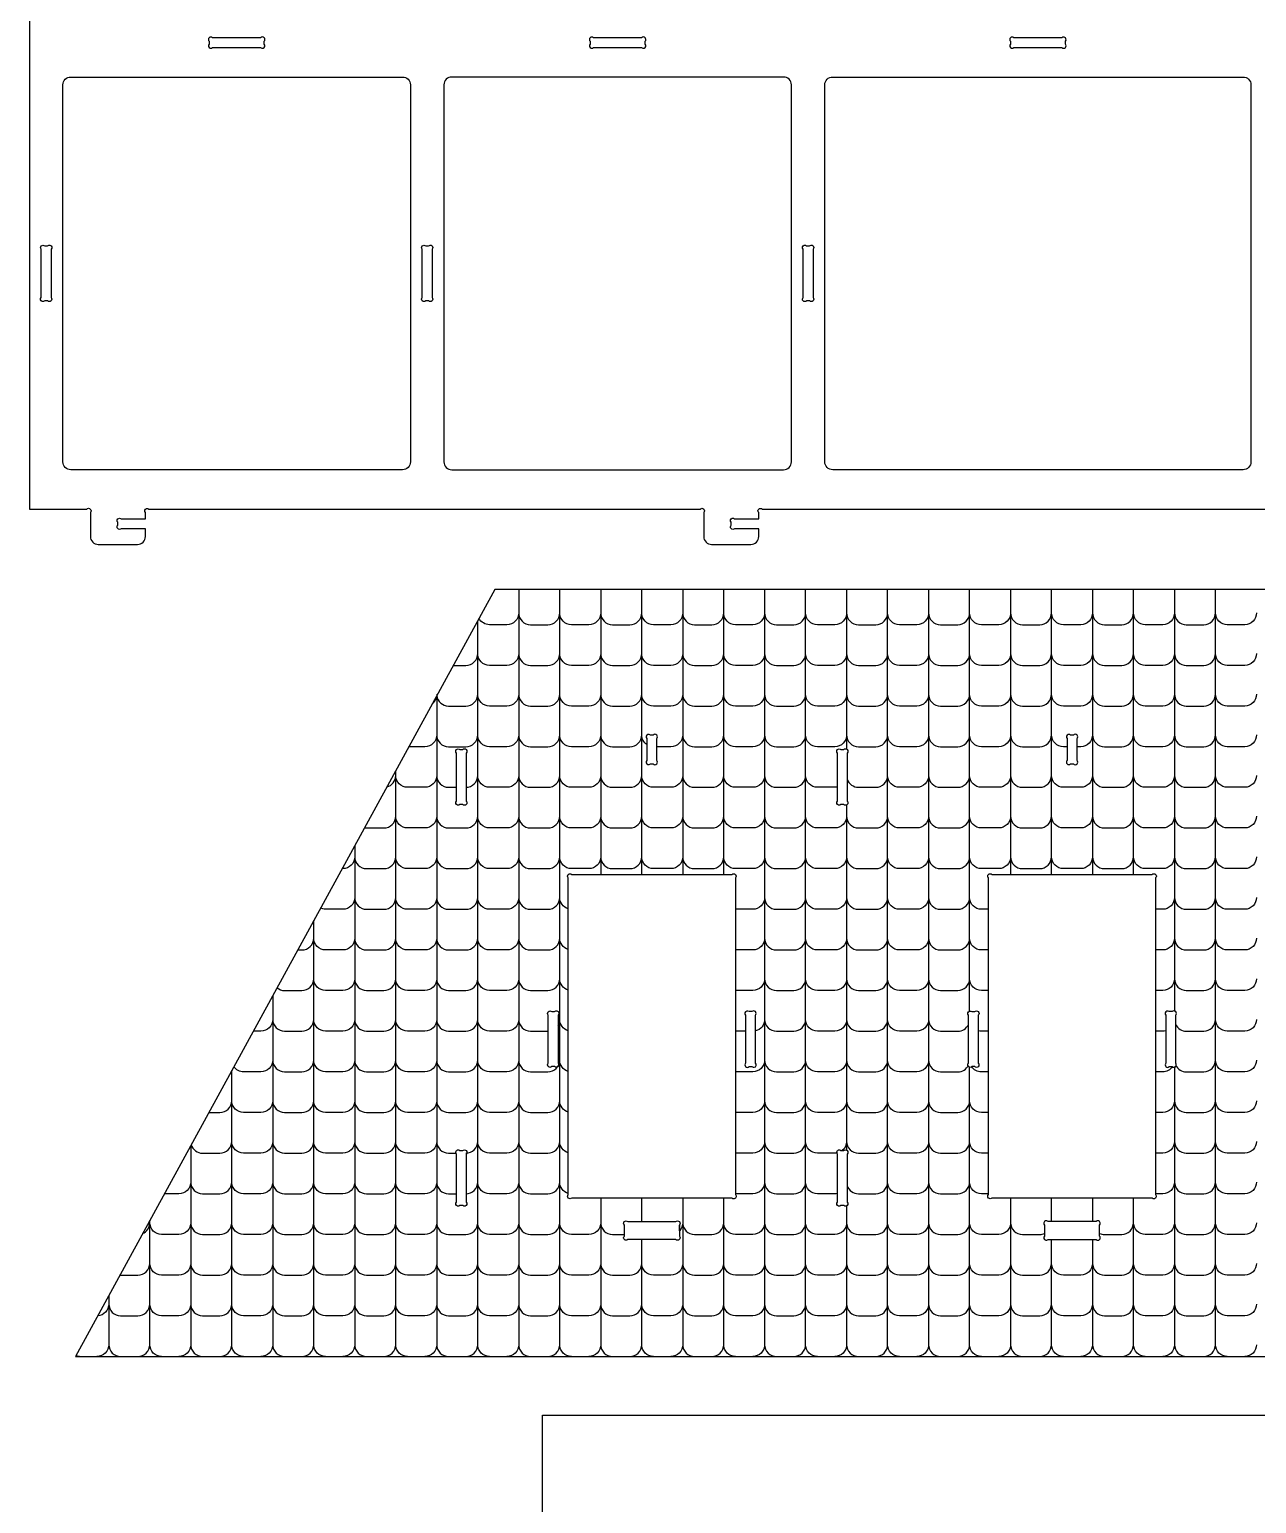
# Model space of a CAD drawing. Extents: x 4982 to 16003, y -2148 to 3908.
# Drawn here: x 10521 to 12020, y -21 to 1780 of the extents above; entities that cross this region are included whole.
import ezdxf

# ---------------------------------------------------------------- set-up
doc = ezdxf.new("R2010")
doc.units = 0
doc.header["$MEASUREMENT"] = 0
doc.layers.add('LAYER_1', color=18, linetype='CONTINUOUS')

msp = doc.modelspace()

# ---------------------------------------------------------------- linework, layer by layer
at = {"layer": 'LAYER_1'}
for points in [[(10520.6, 2330.1), (10520.6, 1194.3), (10590.7, 1194.3, -1), (10595, 1190.1), (10595, 1160.7, 0.414214), (10604.6, 1151.1), (10652.6, 1151.1, 0.414214), (10662.2, 1160.7), (10662.2, 1170.3), (10632.8, 1170.3, -1), (10628.6, 1174.6), (10628.6, 1178.1, -1), (10632.8, 1182.3), (10662.2, 1182.3), (10662.2, 1190.1, -1), (10666.4, 1194.3), (11340.3, 1194.3, -1), (11344.6, 1190.1), (11344.6, 1160.7, 0.414214), (11354.2, 1151.1), (11402.2, 1151.1, 0.414214), (11411.8, 1160.7), (11411.8, 1170.3), (11382.4, 1170.3, -1), (11378.2, 1174.6), (11378.2, 1178.1, -1), (11382.4, 1182.3), (11411.8, 1182.3), (11411.8, 1190.1, -1), (11416, 1194.3), (12089.9, 1194.3, -1)], [(11118.5, 1095.9), (11118.5, 173.1, 0.414214), (11132.9, 158.7)], [(11154.2, 158.7, 0.414214), (11168.6, 173.1), (11168.6, 1095.9)], [(11419, 1095.9), (11419, 173.1, 0.414214), (11433.4, 158.7)], [(11454.7, 158.7, 0.414214), (11469.1, 173.1), (11469.1, 1095.9)], [(11583.7, 158.7, -0.414214), (11569.3, 173.1), (11569.3, 1095.9)], [(11619.4, 1095.9), (11619.4, 173.1, -0.414214), (11605, 158.7)], [(11955.7, 158.7, 0.414214), (11970.1, 173.1), (11970.1, 1095.9)], [(11118.5, 1067.4, -0.414214), (11104.1, 1053), (11082.8, 1053, -0.279406), (11070, 1060.7)], [(11118.5, 1067.4, 0.414214), (11132.9, 1053), (11154.2, 1053, 0.414214), (11168.6, 1067.4)], [(11218.7, 1067.4, -0.414214), (11204.3, 1053), (11183, 1053, -0.414214), (11168.6, 1067.4)], [(11218.7, 1067.4, 0.414214), (11233.1, 1053), (11254.4, 1053, 0.414214), (11268.8, 1067.4)], [(11318.9, 1067.4, -0.414214), (11304.5, 1053), (11283.2, 1053, -0.414214), (11268.8, 1067.4)], [(11318.9, 1067.4, 0.414214), (11333.3, 1053), (11354.6, 1053, 0.414214), (11369, 1067.4)], [(11419, 1067.4, -0.414214), (11404.6, 1053), (11383.4, 1053, -0.414214), (11369, 1067.4)], [(11419, 1067.4, 0.414214), (11433.4, 1053), (11454.7, 1053, 0.414214), (11469.1, 1067.4)], [(11519.2, 1067.4, -0.414214), (11504.8, 1053), (11483.5, 1053, -0.414214), (11469.1, 1067.4)], [(11519.2, 1067.4, 0.414214), (11533.6, 1053), (11554.9, 1053, 0.414214), (11569.3, 1067.4)], [(11619.4, 1067.4, -0.414214), (11605, 1053), (11583.7, 1053, -0.414214), (11569.3, 1067.4)], [(11619.4, 1067.4, 0.414214), (11633.8, 1053), (11655.1, 1053, 0.414214), (11669.5, 1067.4)], [(11719.6, 1067.4, -0.414214), (11705.2, 1053), (11683.9, 1053, -0.414214), (11669.5, 1067.4)], [(11719.6, 1067.4, 0.414214), (11734, 1053), (11755.3, 1053, 0.414214), (11769.7, 1067.4)], [(11819.8, 1067.4, -0.414214), (11805.4, 1053), (11784.1, 1053, -0.414214), (11769.7, 1067.4)], [(11819.8, 1067.4, 0.414214), (11834.2, 1053), (11855.5, 1053, 0.414214), (11869.9, 1067.4)], [(11920, 1067.4, -0.414214), (11905.6, 1053), (11884.3, 1053, -0.414214), (11869.9, 1067.4)], [(11920, 1067.4, 0.414214), (11934.4, 1053), (11955.7, 1053, 0.414214), (11970.1, 1067.4)], [(12020.2, 1067.4, -0.414214), (12005.8, 1053), (11984.5, 1053, -0.414214), (11970.1, 1067.4)], [(11054, 158.7, 0.414214), (11068.4, 173.1), (11068.4, 1057.7)], [(11038.6, 1003.3), (11054, 1003.3, 0.414214), (11068.4, 1017.7)], [(11118.5, 1017.7, -0.414214), (11104.1, 1003.3), (11082.8, 1003.3, -0.414214), (11068.4, 1017.7)], [(11118.5, 1017.7, 0.414214), (11132.9, 1003.3), (11154.2, 1003.3, 0.414214), (11168.6, 1017.7)], [(11218.7, 1017.7, -0.414214), (11204.3, 1003.3), (11183, 1003.3, -0.414214), (11168.6, 1017.7)], [(11218.7, 1017.7, 0.414214), (11233.1, 1003.3), (11254.4, 1003.3, 0.414214), (11268.8, 1017.7)], [(11318.9, 1017.7, -0.414214), (11304.5, 1003.3), (11283.2, 1003.3, -0.414214), (11268.8, 1017.7)], [(11318.9, 1017.7, 0.414214), (11333.3, 1003.3), (11354.6, 1003.3, 0.414214), (11369, 1017.7)], [(11419, 1017.7, -0.414214), (11404.6, 1003.3), (11383.4, 1003.3, -0.414214), (11369, 1017.7)], [(11419, 1017.7, 0.414214), (11433.4, 1003.3), (11454.7, 1003.3, 0.414214), (11469.1, 1017.7)], [(11519.2, 1017.7, -0.414214), (11504.8, 1003.3), (11483.5, 1003.3, -0.414214), (11469.1, 1017.7)], [(11519.2, 1017.7, 0.414214), (11533.6, 1003.3), (11554.9, 1003.3, 0.414214), (11569.3, 1017.7)], [(11619.4, 1017.7, -0.414214), (11605, 1003.3), (11583.7, 1003.3, -0.414214), (11569.3, 1017.7)], [(11619.4, 1017.7, 0.414214), (11633.8, 1003.3), (11655.1, 1003.3, 0.414214), (11669.5, 1017.7)], [(11719.6, 1017.7, -0.414214), (11705.2, 1003.3), (11683.9, 1003.3, -0.414214), (11669.5, 1017.7)], [(11719.6, 1017.7, 0.414214), (11734, 1003.3), (11755.3, 1003.3, 0.414214), (11769.7, 1017.7)], [(11819.8, 1017.7, -0.414214), (11805.4, 1003.3), (11784.1, 1003.3, -0.414214), (11769.7, 1017.7)], [(11819.8, 1017.7, 0.414214), (11834.2, 1003.3), (11855.5, 1003.3, 0.414214), (11869.9, 1017.7)], [(11920, 1017.7, -0.414214), (11905.6, 1003.3), (11884.3, 1003.3, -0.414214), (11869.9, 1017.7)], [(11920, 1017.7, 0.414214), (11934.4, 1003.3), (11955.7, 1003.3, 0.414214), (11970.1, 1017.7)], [(12020.2, 1017.7, -0.414214), (12005.8, 1003.3), (11984.5, 1003.3, -0.414214), (11970.1, 1017.7)], [(11018.1, 965.8, -0.175116), (11013.4, 957.2)], [(11018.3, 968), (11018.3, 173.1, 0.414214), (11032.7, 158.7)], [(11018.4, 966.3, 0.379798), (11032.7, 953.6), (11054, 953.6, 0.414214), (11068.4, 968)], [(11118.5, 968, -0.414214), (11104.1, 953.6), (11082.8, 953.6, -0.414214), (11068.4, 968)], [(11118.5, 968, 0.414214), (11132.9, 953.6), (11154.2, 953.6, 0.414214), (11168.6, 968)], [(11218.7, 968, -0.414214), (11204.3, 953.6), (11183, 953.6, -0.414214), (11168.6, 968)], [(11218.7, 968, 0.414214), (11233.1, 953.6), (11254.4, 953.6, 0.414214), (11268.8, 968)], [(11318.9, 968, -0.414214), (11304.5, 953.6), (11283.2, 953.6, -0.414214), (11268.8, 968)], [(11318.9, 968, 0.414214), (11333.3, 953.6), (11354.6, 953.6, 0.414214), (11369, 968)], [(11419, 968, -0.414214), (11404.6, 953.6), (11383.4, 953.6, -0.414214), (11369, 968)], [(11419, 968, 0.414214), (11433.4, 953.6), (11454.7, 953.6, 0.414214), (11469.1, 968)], [(11519.2, 968, -0.414214), (11504.8, 953.6), (11483.5, 953.6, -0.414214), (11469.1, 968)], [(11519.2, 968, 0.414214), (11533.6, 953.6), (11554.9, 953.6, 0.414214), (11569.3, 968)], [(11619.4, 968, -0.414214), (11605, 953.6), (11583.7, 953.6, -0.414214), (11569.3, 968)], [(11619.4, 968, 0.414214), (11633.8, 953.6), (11655.1, 953.6, 0.414214), (11669.5, 968)], [(11719.6, 968, -0.414214), (11705.2, 953.6), (11683.9, 953.6, -0.414214), (11669.5, 968)], [(11719.6, 968, 0.414214), (11734, 953.6), (11755.3, 953.6, 0.414214), (11769.7, 968)], [(11819.8, 968, -0.414214), (11805.4, 953.6), (11784.1, 953.6, -0.414214), (11769.7, 968)], [(11819.8, 968, 0.414214), (11834.2, 953.6), (11855.5, 953.6, 0.414214), (11869.9, 968)], [(11920, 968, -0.414214), (11905.6, 953.6), (11884.3, 953.6, -0.414214), (11869.9, 968)], [(11920, 968, 0.414214), (11934.4, 953.6), (11955.7, 953.6, 0.414214), (11970.1, 968)], [(12020.2, 968, -0.414214), (12005.8, 953.6), (11984.5, 953.6, -0.414214), (11970.1, 968)], [(11018.3, 918.3, -0.414214), (11003.9, 903.9), (10984.3, 903.9)], [(11018.3, 918.3, 0.414214), (11032.7, 903.9), (11054, 903.9, 0.414214), (11068.4, 918.3)], [(11118.5, 918.3, -0.414214), (11104.1, 903.9), (11082.8, 903.9, -0.414214), (11068.4, 918.3)], [(11118.5, 918.3, 0.414214), (11132.9, 903.9), (11154.2, 903.9, 0.414214), (11168.6, 918.3)], [(11218.7, 918.3, -0.414214), (11204.3, 903.9), (11183, 903.9, -0.414214), (11168.6, 918.3)], [(11218.7, 918.3, 0.414214), (11233.1, 903.9), (11254.4, 903.9, 0.414214), (11268.8, 918.3)], [(11275.2, 906.4, -0.250445), (11268.8, 918.3)], [(11318.9, 918.3, -0.414214), (11304.5, 903.9), (11287.2, 903.9)], [(11318.9, 918.3, 0.414214), (11333.3, 903.9), (11354.6, 903.9, 0.414214), (11369, 918.3)], [(11419, 918.3, -0.414214), (11404.6, 903.9), (11383.4, 903.9, -0.414214), (11369, 918.3)], [(11419, 918.3, 0.414214), (11433.4, 903.9), (11454.7, 903.9, 0.414214), (11469.1, 918.3)], [(11519.2, 918.3, -0.414214), (11504.8, 903.9), (11483.5, 903.9, -0.414214), (11469.1, 918.3)], [(11519.2, 918.3, 0.414214), (11533.6, 903.9), (11554.9, 903.9, 0.414214), (11569.3, 918.3)], [(11619.4, 918.3, -0.414214), (11605, 903.9), (11583.7, 903.9, -0.414214), (11569.3, 918.3)], [(11619.4, 918.3, 0.414214), (11633.8, 903.9), (11655.1, 903.9, 0.414214), (11669.5, 918.3)], [(11719.6, 918.3, -0.414214), (11705.2, 903.9), (11683.9, 903.9, -0.414214), (11669.5, 918.3)], [(11719.6, 918.3, 0.414214), (11734, 903.9), (11755.3, 903.9, 0.414214), (11769.7, 918.3)], [(11788.8, 903.9), (11784.1, 903.9, -0.414214), (11769.7, 918.3)], [(11819.8, 918.3, -0.414214), (11805.4, 903.9), (11800.8, 903.9)], [(11819.8, 918.3, 0.414214), (11834.2, 903.9), (11855.5, 903.9, 0.414214), (11869.9, 918.3)], [(11920, 918.3, -0.414214), (11905.6, 903.9), (11884.3, 903.9, -0.414214), (11869.9, 918.3)], [(11920, 918.3, 0.414214), (11934.4, 903.9), (11955.7, 903.9, 0.414214), (11970.1, 918.3)], [(12020.2, 918.3, -0.414214), (12005.8, 903.9), (11984.5, 903.9, -0.414214), (11970.1, 918.3)], [(10957.4, 854.7, 0.342693), (10968.2, 868.7)], [(10982.6, 158.7, -0.414214), (10968.2, 173.1), (10968.2, 874.5)], [(11018.3, 868.7, -0.414214), (11003.9, 854.3), (10982.6, 854.3, -0.414214), (10968.2, 868.7)], [(11018.3, 868.7, 0.414214), (11032.7, 854.3), (11042.4, 854.3)], [(11054, 854.3, 0.414214), (11068.4, 868.7)], [(11118.5, 868.7, -0.414214), (11104.1, 854.3), (11082.8, 854.3, -0.414214), (11068.4, 868.7)], [(11118.5, 868.7, 0.414214), (11132.9, 854.3), (11154.2, 854.3, 0.414214), (11168.6, 868.7)], [(11218.7, 868.7, -0.414214), (11204.3, 854.3), (11183, 854.3, -0.414214), (11168.6, 868.7)], [(11218.7, 868.7, 0.414214), (11233.1, 854.3), (11254.4, 854.3, 0.414214), (11268.8, 868.7)], [(11318.9, 868.7, -0.414214), (11304.5, 854.3), (11283.2, 854.3, -0.414214), (11268.8, 868.7)], [(11318.9, 868.7, 0.414214), (11333.3, 854.3), (11354.6, 854.3, 0.414214), (11369, 868.7)], [(11419, 868.7, -0.414214), (11404.6, 854.3), (11383.4, 854.3, -0.414214), (11369, 868.7)], [(11419, 868.7, 0.414214), (11433.4, 854.3), (11454.7, 854.3, 0.414214), (11469.1, 868.7)], [(11508, 854.6, -0.054702), (11504.8, 854.3), (11483.5, 854.3, -0.414214), (11469.1, 868.7)], [(11520, 864.2, 0.323813), (11533.6, 854.3), (11554.9, 854.3, 0.414214), (11569.3, 868.7)], [(11619.4, 868.7, -0.414214), (11605, 854.3), (11583.7, 854.3, -0.414214), (11569.3, 868.7)], [(11619.4, 868.7, 0.414214), (11633.8, 854.3), (11655.1, 854.3, 0.414214), (11669.5, 868.7)], [(11719.6, 868.7, -0.414214), (11705.2, 854.3), (11683.9, 854.3, -0.414214), (11669.5, 868.7)], [(11719.6, 868.7, 0.414214), (11734, 854.3), (11755.3, 854.3, 0.414214), (11769.7, 868.7)], [(11819.8, 868.7, -0.414214), (11805.4, 854.3), (11784.1, 854.3, -0.414214), (11769.7, 868.7)], [(11819.8, 868.7, 0.414214), (11834.2, 854.3), (11855.5, 854.3, 0.414214), (11869.9, 868.7)], [(11920, 868.7, -0.414214), (11905.6, 854.3), (11884.3, 854.3, -0.414214), (11869.9, 868.7)], [(11920, 868.7, 0.414214), (11934.4, 854.3), (11955.7, 854.3, 0.414214), (11970.1, 868.7)], [(12020.2, 868.7, -0.414214), (12005.8, 854.3), (11984.5, 854.3, -0.414214), (11970.1, 868.7)], [(10930.1, 804.8, 0.042575), (10932.5, 804.6), (10953.8, 804.6, 0.414214), (10968.2, 819)], [(11018.3, 819, -0.414214), (11003.9, 804.6), (10982.6, 804.6, -0.414214), (10968.2, 819)], [(11018.3, 819, 0.414214), (11032.7, 804.6), (11054, 804.6, 0.414214), (11068.4, 819)], [(11118.5, 819, -0.414214), (11104.1, 804.6), (11082.8, 804.6, -0.414214), (11068.4, 819)], [(11118.5, 819, 0.414214), (11132.9, 804.6), (11154.2, 804.6, 0.414214), (11168.6, 819)], [(11218.7, 819, -0.414214), (11204.3, 804.6), (11183, 804.6, -0.414214), (11168.6, 819)], [(11218.7, 819, 0.414214), (11233.1, 804.6), (11254.4, 804.6, 0.414214), (11268.8, 819)], [(11318.9, 819, -0.414214), (11304.5, 804.6), (11283.2, 804.6, -0.414214), (11268.8, 819)], [(11318.9, 819, 0.414214), (11333.3, 804.6), (11354.6, 804.6, 0.414214), (11369, 819)], [(11419, 819, -0.414214), (11404.6, 804.6), (11383.4, 804.6, -0.414214), (11369, 819)], [(11419, 819, 0.414214), (11433.4, 804.6), (11454.7, 804.6, 0.414214), (11469.1, 819)], [(11519.2, 819, -0.414214), (11504.8, 804.6), (11483.5, 804.6, -0.414214), (11469.1, 819)], [(11519.2, 819, 0.414214), (11533.6, 804.6), (11554.9, 804.6, 0.414214), (11569.3, 819)], [(11619.4, 819, -0.414214), (11605, 804.6), (11583.7, 804.6, -0.414214), (11569.3, 819)], [(11619.4, 819, 0.414214), (11633.8, 804.6), (11655.1, 804.6, 0.414214), (11669.5, 819)], [(11719.6, 819, -0.414214), (11705.2, 804.6), (11683.9, 804.6, -0.414214), (11669.5, 819)], [(11719.6, 819, 0.414214), (11734, 804.6), (11755.3, 804.6, 0.414214), (11769.7, 819)], [(11819.8, 819, -0.414214), (11805.4, 804.6), (11784.1, 804.6, -0.414214), (11769.7, 819)], [(11819.8, 819, 0.414214), (11834.2, 804.6), (11855.5, 804.6, 0.414214), (11869.9, 819)], [(11920, 819, -0.414214), (11905.6, 804.6), (11884.3, 804.6, -0.414214), (11869.9, 819)], [(11920, 819, 0.414214), (11934.4, 804.6), (11955.7, 804.6, 0.414214), (11970.1, 819)], [(12020.2, 819, -0.414214), (12005.8, 804.6), (11984.5, 804.6, -0.414214), (11970.1, 819)], [(10918.1, 782.9), (10918.1, 173.1, 0.414214), (10932.5, 158.7)], [(10918.1, 769.3, -0.414214), (10903.7, 754.9), (10902.8, 754.9)], [(10918.1, 769.3, 0.414214), (10932.5, 754.9), (10953.8, 754.9, 0.414214), (10968.2, 769.3)], [(11018.3, 769.3, -0.414214), (11003.9, 754.9), (10982.6, 754.9, -0.414214), (10968.2, 769.3)], [(11018.3, 769.3, 0.414214), (11032.7, 754.9), (11054, 754.9, 0.414214), (11068.4, 769.3)], [(11118.5, 769.3, -0.414214), (11104.1, 754.9), (11082.8, 754.9, -0.414214), (11068.4, 769.3)], [(11118.5, 769.3, 0.414214), (11132.9, 754.9), (11154.2, 754.9, 0.414214), (11168.6, 769.3)], [(11218.7, 769.3, -0.414214), (11204.3, 754.9), (11183, 754.9, -0.414214), (11168.6, 769.3)], [(11218.7, 769.3, 0.414214), (11233.1, 754.9), (11254.4, 754.9, 0.414214), (11268.8, 769.3)], [(11318.9, 769.3, -0.414214), (11304.5, 754.9), (11283.2, 754.9, -0.414214), (11268.8, 769.3)], [(11318.9, 769.3, 0.414214), (11333.3, 754.9), (11354.6, 754.9, 0.414214), (11369, 769.3)], [(11419, 769.3, -0.414214), (11404.6, 754.9), (11383.4, 754.9, -0.414214), (11369, 769.3)], [(11419, 769.3, 0.414214), (11433.4, 754.9), (11454.7, 754.9, 0.414214), (11469.1, 769.3)], [(11519.2, 769.3, -0.414214), (11504.8, 754.9), (11483.5, 754.9, -0.414214), (11469.1, 769.3)], [(11519.2, 769.3, 0.414214), (11533.6, 754.9), (11554.9, 754.9, 0.414214), (11569.3, 769.3)], [(11619.4, 769.3, -0.414214), (11605, 754.9), (11583.7, 754.9, -0.414214), (11569.3, 769.3)], [(11619.4, 769.3, 0.414214), (11633.8, 754.9), (11655.1, 754.9, 0.414214), (11669.5, 769.3)], [(11719.6, 769.3, -0.414214), (11705.2, 754.9), (11683.9, 754.9, -0.414214), (11669.5, 769.3)], [(11719.6, 769.3, 0.414214), (11734, 754.9), (11755.3, 754.9, 0.414214), (11769.7, 769.3)], [(11819.8, 769.3, -0.414214), (11805.4, 754.9), (11784.1, 754.9, -0.414214), (11769.7, 769.3)], [(11819.8, 769.3, 0.414214), (11834.2, 754.9), (11855.5, 754.9, 0.414214), (11869.9, 769.3)], [(11920, 769.3, -0.414214), (11905.6, 754.9), (11884.3, 754.9, -0.414214), (11869.9, 769.3)], [(11920, 769.3, 0.414214), (11934.4, 754.9), (11955.7, 754.9, 0.414214), (11970.1, 769.3)], [(12020.2, 769.3, -0.414214), (12005.8, 754.9), (11984.5, 754.9, -0.414214), (11970.1, 769.3)], [(10918.1, 719.6, -0.414214), (10903.7, 705.2), (10882.4, 705.2, -0.109058), (10876.3, 706.6)], [(10918.1, 719.6, 0.414214), (10932.5, 705.2), (10953.8, 705.2, 0.414214), (10968.2, 719.6)], [(11018.3, 719.6, -0.414214), (11003.9, 705.2), (10982.6, 705.2, -0.414214), (10968.2, 719.6)], [(11018.3, 719.6, 0.414214), (11032.7, 705.2), (11054, 705.2, 0.414214), (11068.4, 719.6)], [(11118.5, 719.6, -0.414214), (11104.1, 705.2), (11082.8, 705.2, -0.414214), (11068.4, 719.6)], [(11118.5, 719.6, 0.414214), (11132.9, 705.2), (11154.2, 705.2, 0.414214), (11168.6, 719.6)], [(11179, 705.8, -0.335422), (11168.6, 719.6)], [(11419, 719.6, -0.414214), (11404.6, 705.2), (11383.4, 705.2, -0.001323), (11383.3, 705.2)], [(11419, 719.6, 0.414214), (11433.4, 705.2), (11454.7, 705.2, 0.414214), (11469.1, 719.6)], [(11519.2, 719.6, -0.414214), (11504.8, 705.2), (11483.5, 705.2, -0.414214), (11469.1, 719.6)], [(11519.2, 719.6, 0.414214), (11533.6, 705.2), (11554.9, 705.2, 0.414214), (11569.3, 719.6)], [(11619.4, 719.6, -0.414214), (11605, 705.2), (11583.7, 705.2, -0.414214), (11569.3, 719.6)], [(11619.4, 719.6, 0.414214), (11633.8, 705.2), (11655.1, 705.2, 0.414214), (11669.5, 719.6)], [(11692.6, 705.2), (11683.9, 705.2, -0.414214), (11669.5, 719.6)], [(11920, 719.6, -0.414214), (11905.6, 705.2), (11896.9, 705.2)], [(11920, 719.6, 0.414214), (11934.4, 705.2), (11955.7, 705.2, 0.414214), (11970.1, 719.6)], [(12020.2, 719.6, -0.414214), (12005.8, 705.2), (11984.5, 705.2, -0.414214), (11970.1, 719.6)], [(10882.4, 158.7, -0.414214), (10868, 173.1), (10868, 691.3)], [(10848.4, 655.5), (10853.6, 655.5, 0.414214), (10868, 669.9)], [(10918.1, 669.9, -0.414214), (10903.7, 655.5), (10882.4, 655.5, -0.414214), (10868, 669.9)], [(10918.1, 669.9, 0.414214), (10932.5, 655.5), (10953.8, 655.5, 0.414214), (10968.2, 669.9)], [(11018.3, 669.9, -0.414214), (11003.9, 655.5), (10982.6, 655.5, -0.414214), (10968.2, 669.9)], [(11018.3, 669.9, 0.414214), (11032.7, 655.5), (11054, 655.5, 0.414214), (11068.4, 669.9)], [(11118.5, 669.9, -0.414214), (11104.1, 655.5), (11082.8, 655.5, -0.414214), (11068.4, 669.9)], [(11118.5, 669.9, 0.414214), (11132.9, 655.5), (11154.2, 655.5, 0.414214), (11168.6, 669.9)], [(11179, 656.1, -0.335422), (11168.6, 669.9)], [(11419, 669.9, -0.414214), (11404.6, 655.5), (11383.4, 655.5, -0.001323), (11383.3, 655.5)], [(11419, 669.9, 0.414214), (11433.4, 655.5), (11454.7, 655.5, 0.414214), (11469.1, 669.9)], [(11519.2, 669.9, -0.414214), (11504.8, 655.5), (11483.5, 655.5, -0.414214), (11469.1, 669.9)], [(11519.2, 669.9, 0.414214), (11533.6, 655.5), (11554.9, 655.5, 0.414214), (11569.3, 669.9)], [(11619.4, 669.9, -0.414214), (11605, 655.5), (11583.7, 655.5, -0.414214), (11569.3, 669.9)], [(11619.4, 669.9, 0.414214), (11633.8, 655.5), (11655.1, 655.5, 0.414214), (11669.5, 669.9)], [(11692.6, 655.5), (11683.9, 655.5, -0.414214), (11669.5, 669.9)], [(11920, 669.9, -0.414214), (11905.6, 655.5), (11896.9, 655.5)], [(11920, 669.9, 0.414214), (11934.4, 655.5), (11955.7, 655.5, 0.414214), (11970.1, 669.9)], [(12020.2, 669.9, -0.414214), (12005.8, 655.5), (11984.5, 655.5, -0.414214), (11970.1, 669.9)], [(10823.1, 609.2, 0.175306), (10832.3, 605.9), (10853.6, 605.9, 0.414214), (10868, 620.3)], [(10918.1, 620.3, -0.414214), (10903.7, 605.9), (10882.4, 605.9, -0.414214), (10868, 620.3)], [(10918.1, 620.3, 0.414214), (10932.5, 605.9), (10953.8, 605.9, 0.414214), (10968.2, 620.3)], [(11018.3, 620.3, -0.414214), (11003.9, 605.9), (10982.6, 605.9, -0.414214), (10968.2, 620.3)], [(11018.3, 620.3, 0.414214), (11032.7, 605.9), (11054, 605.9, 0.414214), (11068.4, 620.3)], [(11118.5, 620.3, -0.414214), (11104.1, 605.9), (11082.8, 605.9, -0.414214), (11068.4, 620.3)], [(11118.5, 620.3, 0.414214), (11132.9, 605.9), (11154.2, 605.9, 0.414214), (11168.6, 620.3)], [(11179, 606.4, -0.335422), (11168.6, 620.3)], [(11419, 620.3, -0.414214), (11404.6, 605.9), (11383.4, 605.9, -0.001323), (11383.3, 605.9)], [(11419, 620.3, 0.414214), (11433.4, 605.9), (11454.7, 605.9, 0.414214), (11469.1, 620.3)], [(11519.2, 620.3, -0.414214), (11504.8, 605.9), (11483.5, 605.9, -0.414214), (11469.1, 620.3)], [(11519.2, 620.3, 0.414214), (11533.6, 605.9), (11554.9, 605.9, 0.414214), (11569.3, 620.3)], [(11619.4, 620.3, -0.414214), (11605, 605.9), (11583.7, 605.9, -0.414214), (11569.3, 620.3)], [(11619.4, 620.3, 0.414214), (11633.8, 605.9), (11655.1, 605.9, 0.414214), (11669.5, 620.3)], [(11692.6, 605.9), (11683.9, 605.9, -0.414214), (11669.5, 620.3)], [(11920, 620.3, -0.414214), (11905.6, 605.9), (11896.9, 605.9)], [(11920, 620.3, 0.414214), (11934.4, 605.9), (11955.7, 605.9, 0.414214), (11970.1, 620.3)], [(12020.2, 620.3, -0.414214), (12005.8, 605.9), (11984.5, 605.9, -0.414214), (11970.1, 620.3)], [(10817.9, 599.7), (10817.9, 173.1, 0.414214), (10832.3, 158.7)], [(10817.9, 570.6, -0.414214), (10803.5, 556.2), (10794.1, 556.2)], [(10817.9, 570.6, 0.414214), (10832.3, 556.2), (10853.6, 556.2, 0.414214), (10868, 570.6)], [(10918.1, 570.6, -0.414214), (10903.7, 556.2), (10882.4, 556.2, -0.414214), (10868, 570.6)], [(10918.1, 570.6, 0.414214), (10932.5, 556.2), (10953.8, 556.2, 0.414214), (10968.2, 570.6)], [(11018.3, 570.6, -0.414214), (11003.9, 556.2), (10982.6, 556.2, -0.414214), (10968.2, 570.6)], [(11018.3, 570.6, 0.414214), (11032.7, 556.2), (11054, 556.2, 0.414214), (11068.4, 570.6)], [(11118.5, 570.6, -0.414214), (11104.1, 556.2), (11082.8, 556.2, -0.414214), (11068.4, 570.6)], [(11118.5, 570.6, 0.414214), (11132.9, 556.2), (11154.2, 556.2, 0.006806), (11154.6, 556.2)], [(11166.6, 563.2, 0.13441), (11168.6, 570.6)], [(11179, 556.7, -0.335422), (11168.6, 570.6)], [(11419, 570.6, -0.351824), (11407.8, 556.5)], [(11419, 570.6, 0.414214), (11433.4, 556.2), (11454.7, 556.2, 0.414214), (11469.1, 570.6)], [(11519.2, 570.6, -0.414214), (11504.8, 556.2), (11483.5, 556.2, -0.414214), (11469.1, 570.6)], [(11519.2, 570.6, 0.414214), (11533.6, 556.2), (11554.9, 556.2, 0.414214), (11569.3, 570.6)], [(11619.4, 570.6, -0.414214), (11605, 556.2), (11583.7, 556.2, -0.414214), (11569.3, 570.6)], [(11619.4, 570.6, 0.414214), (11633.8, 556.2), (11655.1, 556.2, 0.291063), (11668.2, 564.5)], [(11921.4, 564.5, 0.291063), (11934.4, 556.2), (11955.7, 556.2, 0.414214), (11970.1, 570.6)], [(12020.2, 570.6, -0.414214), (12005.8, 556.2), (11984.5, 556.2, -0.414214), (11970.1, 570.6)], [(11395.8, 556.2), (11383.4, 556.2, -0.001323), (11383.3, 556.2)], [(11692.6, 556.2), (11683.9, 556.2, -0.06611), (11680.2, 556.7)], [(11909.4, 556.7, -0.06611), (11905.6, 556.2), (11896.9, 556.2)], [(10782.2, 158.7, -0.414214), (10767.8, 173.1), (10767.8, 508.1)], [(10817.9, 520.9, -0.414214), (10803.5, 506.5), (10782.2, 506.5, -0.2469), (10770.3, 512.7)], [(10817.9, 520.9, 0.414214), (10832.3, 506.5), (10853.6, 506.5, 0.414214), (10868, 520.9)], [(10918.1, 520.9, -0.414214), (10903.7, 506.5), (10882.4, 506.5, -0.414214), (10868, 520.9)], [(10918.1, 520.9, 0.414214), (10932.5, 506.5), (10953.8, 506.5, 0.414214), (10968.2, 520.9)], [(11018.3, 520.9, -0.414214), (11003.9, 506.5), (10982.6, 506.5, -0.414214), (10968.2, 520.9)], [(11018.3, 520.9, 0.414214), (11032.7, 506.5), (11054, 506.5, 0.414214), (11068.4, 520.9)], [(11118.5, 520.9, -0.414214), (11104.1, 506.5), (11082.8, 506.5, -0.414214), (11068.4, 520.9)], [(11118.5, 520.9, 0.414214), (11132.9, 506.5), (11154.2, 506.5, 0.414214), (11168.6, 520.9)], [(11179, 507, -0.335422), (11168.6, 520.9)], [(11419, 520.9, -0.414214), (11404.6, 506.5), (11383.4, 506.5, -0.001323), (11383.3, 506.5)], [(11419, 520.9, 0.414214), (11433.4, 506.5), (11454.7, 506.5, 0.414214), (11469.1, 520.9)], [(11519.2, 520.9, -0.414214), (11504.8, 506.5), (11483.5, 506.5, -0.414214), (11469.1, 520.9)], [(11519.2, 520.9, 0.414214), (11533.6, 506.5), (11554.9, 506.5, 0.414214), (11569.3, 520.9)], [(11619.4, 520.9, -0.414214), (11605, 506.5), (11583.7, 506.5, -0.414214), (11569.3, 520.9)], [(11619.4, 520.9, 0.414214), (11633.8, 506.5), (11655.1, 506.5, 0.291063), (11668.2, 514.8)], [(11683.9, 158.7, -0.414214), (11669.5, 173.1), (11669.5, 512.9)], [(11692.6, 506.5), (11683.9, 506.5, -0.249808), (11672, 512.9)], [(11917.5, 512.9, -0.249808), (11905.6, 506.5), (11896.9, 506.5)], [(11920, 512.9), (11920, 173.1, 0.414214), (11934.4, 158.7)], [(11921.4, 514.8, 0.291063), (11934.4, 506.5), (11955.7, 506.5, 0.414214), (11970.1, 520.9)], [(12020.2, 520.9, -0.414214), (12005.8, 506.5), (11984.5, 506.5, -0.414214), (11970.1, 520.9)], [(10739.8, 456.8), (10753.4, 456.8, 0.414214), (10767.8, 471.2)], [(10817.9, 471.2, -0.414214), (10803.5, 456.8), (10782.2, 456.8, -0.414214), (10767.8, 471.2)], [(10817.9, 471.2, 0.414214), (10832.3, 456.8), (10853.6, 456.8, 0.414214), (10868, 471.2)], [(10918.1, 471.2, -0.414214), (10903.7, 456.8), (10882.4, 456.8, -0.414214), (10868, 471.2)], [(10918.1, 471.2, 0.414214), (10932.5, 456.8), (10953.8, 456.8, 0.414214), (10968.2, 471.2)], [(11018.3, 471.2, -0.414214), (11003.9, 456.8), (10982.6, 456.8, -0.414214), (10968.2, 471.2)], [(11018.3, 471.2, 0.414214), (11032.7, 456.8), (11054, 456.8, 0.414214), (11068.4, 471.2)], [(11118.5, 471.2, -0.414214), (11104.1, 456.8), (11082.8, 456.8, -0.414214), (11068.4, 471.2)], [(11118.5, 471.2, 0.414214), (11132.9, 456.8), (11154.2, 456.8, 0.414214), (11168.6, 471.2)], [(11179, 457.4, -0.335422), (11168.6, 471.2)], [(11419, 471.2, -0.414214), (11404.6, 456.8), (11383.4, 456.8, -0.001323), (11383.3, 456.8)], [(11419, 471.2, 0.414214), (11433.4, 456.8), (11454.7, 456.8, 0.414214), (11469.1, 471.2)], [(11519.2, 471.2, -0.414214), (11504.8, 456.8), (11483.5, 456.8, -0.414214), (11469.1, 471.2)], [(11519.2, 471.2, 0.414214), (11533.6, 456.8), (11554.9, 456.8, 0.414214), (11569.3, 471.2)], [(11619.4, 471.2, -0.414214), (11605, 456.8), (11583.7, 456.8, -0.414214), (11569.3, 471.2)], [(11619.4, 471.2, 0.414214), (11633.8, 456.8), (11655.1, 456.8, 0.414214), (11669.5, 471.2)], [(11692.6, 456.8), (11683.9, 456.8, -0.414214), (11669.5, 471.2)], [(11920, 471.2, -0.414214), (11905.6, 456.8), (11896.9, 456.8)], [(11920, 471.2, 0.414214), (11934.4, 456.8), (11955.7, 456.8, 0.414214), (11970.1, 471.2)], [(12020.2, 471.2, -0.414214), (12005.8, 456.8), (11984.5, 456.8, -0.414214), (11970.1, 471.2)], [(10717.7, 416.5), (10717.7, 173.1, 0.414214), (10732.1, 158.7)], [(10718.3, 417.5, 0.333881), (10732.1, 407.1), (10753.4, 407.1, 0.414214), (10767.8, 421.5)], [(10817.9, 421.5, -0.414214), (10803.5, 407.1), (10782.2, 407.1, -0.414214), (10767.8, 421.5)], [(10817.9, 421.5, 0.414214), (10832.3, 407.1), (10853.6, 407.1, 0.414214), (10868, 421.5)], [(10918.1, 421.5, -0.414214), (10903.7, 407.1), (10882.4, 407.1, -0.414214), (10868, 421.5)], [(10918.1, 421.5, 0.414214), (10932.5, 407.1), (10953.8, 407.1, 0.414214), (10968.2, 421.5)], [(11018.3, 421.5, -0.414214), (11003.9, 407.1), (10982.6, 407.1, -0.414214), (10968.2, 421.5)], [(11018.3, 421.5, 0.414214), (11032.7, 407.1), (11042.4, 407.1)], [(11054, 407.1, 0.414214), (11068.4, 421.5)], [(11118.5, 421.5, -0.414214), (11104.1, 407.1), (11082.8, 407.1, -0.414214), (11068.4, 421.5)], [(11118.5, 421.5, 0.414214), (11132.9, 407.1), (11154.2, 407.1, 0.414214), (11168.6, 421.5)], [(11179, 407.7, -0.335422), (11168.6, 421.5)], [(11419, 421.5, -0.414214), (11404.6, 407.1), (11383.4, 407.1, -0.001323), (11383.3, 407.1)], [(11419, 421.5, 0.414214), (11433.4, 407.1), (11454.7, 407.1, 0.414214), (11469.1, 421.5)], [(11508, 407.5, -0.054702), (11504.8, 407.1), (11483.5, 407.1, -0.414214), (11469.1, 421.5)], [(11519.2, 421.5, -0.226596), (11513.9, 410.3)], [(11519.2, 421.5, 0.414214), (11533.6, 407.1), (11554.9, 407.1, 0.414214), (11569.3, 421.5)], [(11619.4, 421.5, -0.414214), (11605, 407.1), (11583.7, 407.1, -0.414214), (11569.3, 421.5)], [(11619.4, 421.5, 0.414214), (11633.8, 407.1), (11655.1, 407.1, 0.414214), (11669.5, 421.5)], [(11692.6, 407.1), (11683.9, 407.1, -0.414214), (11669.5, 421.5)], [(11920, 421.5, -0.414214), (11905.6, 407.1), (11896.9, 407.1)], [(11920, 421.5, 0.414214), (11934.4, 407.1), (11955.7, 407.1, 0.414214), (11970.1, 421.5)], [(12020.2, 421.5, -0.414214), (12005.8, 407.1), (11984.5, 407.1, -0.414214), (11970.1, 421.5)], [(10717.7, 371.9, -0.414214), (10703.3, 357.5), (10685.4, 357.5)], [(10717.7, 371.9, 0.414214), (10732.1, 357.5), (10753.4, 357.5, 0.414214), (10767.8, 371.9)], [(10817.9, 371.9, -0.414214), (10803.5, 357.5), (10782.2, 357.5, -0.414214), (10767.8, 371.9)], [(10817.9, 371.9, 0.414214), (10832.3, 357.5), (10853.6, 357.5, 0.414214), (10868, 371.9)], [(10918.1, 371.9, -0.414214), (10903.7, 357.5), (10882.4, 357.5, -0.414214), (10868, 371.9)], [(10918.1, 371.9, 0.414214), (10932.5, 357.5), (10953.8, 357.5, 0.414214), (10968.2, 371.9)], [(11018.3, 371.9, -0.414214), (11003.9, 357.5), (10982.6, 357.5, -0.414214), (10968.2, 371.9)], [(11018.3, 371.9, 0.414214), (11032.7, 357.5), (11042.4, 357.5)], [(11054, 357.5, 0.414214), (11068.4, 371.9)], [(11118.5, 371.9, -0.414214), (11104.1, 357.5), (11082.8, 357.5, -0.414214), (11068.4, 371.9)], [(11118.5, 371.9, 0.414214), (11132.9, 357.5), (11154.2, 357.5, 0.414214), (11168.6, 371.9)], [(11179, 358, -0.335422), (11168.6, 371.9)], [(11419, 371.9, -0.414214), (11404.6, 357.5), (11383.4, 357.5, -0.001323), (11383.3, 357.5)], [(11419, 371.9, 0.414214), (11433.4, 357.5), (11454.7, 357.5, 0.414214), (11469.1, 371.9)], [(11508, 357.8, -0.054702), (11504.8, 357.5), (11483.5, 357.5, -0.414214), (11469.1, 371.9)], [(11520, 367.4, 0.323813), (11533.6, 357.5), (11554.9, 357.5, 0.414214), (11569.3, 371.9)], [(11619.4, 371.9, -0.414214), (11605, 357.5), (11583.7, 357.5, -0.414214), (11569.3, 371.9)], [(11619.4, 371.9, 0.414214), (11633.8, 357.5), (11655.1, 357.5, 0.414214), (11669.5, 371.9)], [(11692.6, 357.5), (11683.9, 357.5, -0.414214), (11669.5, 371.9)], [(11920, 371.9, -0.414214), (11905.6, 357.5), (11896.9, 357.5)], [(11920, 371.9, 0.414214), (11934.4, 357.5), (11955.7, 357.5, 0.414214), (11970.1, 371.9)], [(12020.2, 371.9, -0.414214), (12005.8, 357.5), (11984.5, 357.5, -0.414214), (11970.1, 371.9)], [(11218.7, 352.3), (11218.7, 173.1, -0.414214), (11204.3, 158.7)], [(11318.9, 352.3), (11318.9, 173.1, 0.414214), (11333.3, 158.7)], [(11354.6, 158.7, 0.414214), (11369, 173.1), (11369, 352.3)], [(11519.2, 343.1), (11519.2, 173.1, -0.414214), (11504.8, 158.7)], [(11719.6, 352.3), (11719.6, 173.1, 0.414214), (11734, 158.7)], [(11855.5, 158.7, 0.414214), (11869.9, 173.1), (11869.9, 352.3)], [(10653.2, 158.7, 0.414214), (10667.6, 173.1), (10667.6, 324.9)], [(10658.9, 308.9, 0.299842), (10667.6, 322.2)], [(10717.7, 322.2, -0.414214), (10703.3, 307.8), (10682, 307.8, -0.414214), (10667.6, 322.2)], [(10717.7, 322.2, 0.414214), (10732.1, 307.8), (10753.4, 307.8, 0.414214), (10767.8, 322.2)], [(10817.9, 322.2, -0.414214), (10803.5, 307.8), (10782.2, 307.8, -0.414214), (10767.8, 322.2)], [(10817.9, 322.2, 0.414214), (10832.3, 307.8), (10853.6, 307.8, 0.414214), (10868, 322.2)], [(10918.1, 322.2, -0.414214), (10903.7, 307.8), (10882.4, 307.8, -0.414214), (10868, 322.2)], [(10918.1, 322.2, 0.414214), (10932.5, 307.8), (10953.8, 307.8, 0.414214), (10968.2, 322.2)], [(11018.3, 322.2, -0.414214), (11003.9, 307.8), (10982.6, 307.8, -0.414214), (10968.2, 322.2)], [(11018.3, 322.2, 0.414214), (11032.7, 307.8), (11054, 307.8, 0.414214), (11068.4, 322.2)], [(11118.5, 322.2, -0.414214), (11104.1, 307.8), (11082.8, 307.8, -0.414214), (11068.4, 322.2)], [(11118.5, 322.2, 0.414214), (11132.9, 307.8), (11154.2, 307.8, 0.414214), (11168.6, 322.2)], [(11218.7, 322.2, -0.414214), (11204.3, 307.8), (11183, 307.8, -0.414214), (11168.6, 322.2)], [(11218.7, 322.2, 0.414214), (11233.1, 307.8), (11247.6, 307.8)], [(11318.9, 322.2, -0.195819), (11314.8, 312.1), (11314.8, 319.2)], [(11318.9, 322.2, 0.414214), (11333.3, 307.8), (11354.6, 307.8, 0.414214), (11369, 322.2)], [(11419, 322.2, -0.414214), (11404.6, 307.8), (11383.4, 307.8, -0.414214), (11369, 322.2)], [(11419, 322.2, 0.414214), (11433.4, 307.8), (11454.7, 307.8, 0.414214), (11469.1, 322.2)], [(11519.2, 322.2, -0.414214), (11504.8, 307.8), (11483.5, 307.8, -0.414214), (11469.1, 322.2)], [(11519.2, 322.2, 0.414214), (11533.6, 307.8), (11554.9, 307.8, 0.414214), (11569.3, 322.2)], [(11619.4, 322.2, -0.414214), (11605, 307.8), (11583.7, 307.8, -0.414214), (11569.3, 322.2)], [(11619.4, 322.2, 0.414214), (11633.8, 307.8), (11655.1, 307.8, 0.414214), (11669.5, 322.2)], [(11719.6, 322.2, -0.414214), (11705.2, 307.8), (11683.9, 307.8, -0.414214), (11669.5, 322.2)], [(11719.6, 322.2, 0.414214), (11734, 307.8), (11755.3, 307.8, 0.104922), (11761.2, 309)], [(11828.4, 309, 0.104922), (11834.2, 307.8), (11855.5, 307.8, 0.414214), (11869.9, 322.2)], [(11920, 322.2, -0.414214), (11905.6, 307.8), (11884.3, 307.8, -0.414214), (11869.9, 322.2)], [(11920, 322.2, 0.414214), (11934.4, 307.8), (11955.7, 307.8, 0.414214), (11970.1, 322.2)], [(12020.2, 322.2, -0.414214), (12005.8, 307.8), (11984.5, 307.8, -0.414214), (11970.1, 322.2)], [(11254.4, 158.7, 0.414214), (11268.8, 173.1), (11268.8, 301.6)], [(11755.3, 158.7, 0.414214), (11769.7, 173.1), (11769.7, 301.6)], [(11819.8, 301.6), (11819.8, 173.1, -0.414214), (11805.4, 158.7)], [(10631.1, 258.1, 0.014208), (10631.9, 258.1), (10653.2, 258.1, 0.414214), (10667.6, 272.5)], [(10717.7, 272.5, -0.414214), (10703.3, 258.1), (10682, 258.1, -0.414214), (10667.6, 272.5)], [(10717.7, 272.5, 0.414214), (10732.1, 258.1), (10753.4, 258.1, 0.414214), (10767.8, 272.5)], [(10817.9, 272.5, -0.414214), (10803.5, 258.1), (10782.2, 258.1, -0.414214), (10767.8, 272.5)], [(10817.9, 272.5, 0.414214), (10832.3, 258.1), (10853.6, 258.1, 0.414214), (10868, 272.5)], [(10918.1, 272.5, -0.414214), (10903.7, 258.1), (10882.4, 258.1, -0.414214), (10868, 272.5)], [(10918.1, 272.5, 0.414214), (10932.5, 258.1), (10953.8, 258.1, 0.414214), (10968.2, 272.5)], [(11018.3, 272.5, -0.414214), (11003.9, 258.1), (10982.6, 258.1, -0.414214), (10968.2, 272.5)], [(11018.3, 272.5, 0.414214), (11032.7, 258.1), (11054, 258.1, 0.414214), (11068.4, 272.5)], [(11118.5, 272.5, -0.414214), (11104.1, 258.1), (11082.8, 258.1, -0.414214), (11068.4, 272.5)], [(11118.5, 272.5, 0.414214), (11132.9, 258.1), (11154.2, 258.1, 0.414214), (11168.6, 272.5)], [(11218.7, 272.5, -0.414214), (11204.3, 258.1), (11183, 258.1, -0.414214), (11168.6, 272.5)], [(11218.7, 272.5, 0.414214), (11233.1, 258.1), (11254.4, 258.1, 0.414214), (11268.8, 272.5)], [(11318.9, 272.5, -0.414214), (11304.5, 258.1), (11283.2, 258.1, -0.414214), (11268.8, 272.5)], [(11318.9, 272.5, 0.414214), (11333.3, 258.1), (11354.6, 258.1, 0.414214), (11369, 272.5)], [(11419, 272.5, -0.414214), (11404.6, 258.1), (11383.4, 258.1, -0.414214), (11369, 272.5)], [(11419, 272.5, 0.414214), (11433.4, 258.1), (11454.7, 258.1, 0.414214), (11469.1, 272.5)], [(11519.2, 272.5, -0.414214), (11504.8, 258.1), (11483.5, 258.1, -0.414214), (11469.1, 272.5)], [(11519.2, 272.5, 0.414214), (11533.6, 258.1), (11554.9, 258.1, 0.414214), (11569.3, 272.5)], [(11619.4, 272.5, -0.414214), (11605, 258.1), (11583.7, 258.1, -0.414214), (11569.3, 272.5)], [(11619.4, 272.5, 0.414214), (11633.8, 258.1), (11655.1, 258.1, 0.414214), (11669.5, 272.5)], [(11719.6, 272.5, -0.414214), (11705.2, 258.1), (11683.9, 258.1, -0.414214), (11669.5, 272.5)], [(11719.6, 272.5, 0.414214), (11734, 258.1), (11755.3, 258.1, 0.414214), (11769.7, 272.5)], [(11819.8, 272.5, -0.414214), (11805.4, 258.1), (11784.1, 258.1, -0.414214), (11769.7, 272.5)], [(11819.8, 272.5, 0.414214), (11834.2, 258.1), (11855.5, 258.1, 0.414214), (11869.9, 272.5)], [(11920, 272.5, -0.414214), (11905.6, 258.1), (11884.3, 258.1, -0.414214), (11869.9, 272.5)], [(11920, 272.5, 0.414214), (11934.4, 258.1), (11955.7, 258.1, 0.414214), (11970.1, 272.5)], [(12020.2, 272.5, -0.414214), (12005.8, 258.1), (11984.5, 258.1, -0.414214), (11970.1, 272.5)], [(10617.5, 233.3), (10617.5, 173.1, -0.414214), (10603.1, 158.7)], [(10617.5, 222.8, -0.397743), (10603.9, 208.4)], [(10617.5, 222.8, 0.414214), (10631.9, 208.4), (10653.2, 208.4, 0.414214), (10667.6, 222.8)], [(10717.7, 222.8, -0.414214), (10703.3, 208.4), (10682, 208.4, -0.414214), (10667.6, 222.8)], [(10717.7, 222.8, 0.414214), (10732.1, 208.4), (10753.4, 208.4, 0.414214), (10767.8, 222.8)], [(10817.9, 222.8, -0.414214), (10803.5, 208.4), (10782.2, 208.4, -0.414214), (10767.8, 222.8)], [(10817.9, 222.8, 0.414214), (10832.3, 208.4), (10853.6, 208.4, 0.414214), (10868, 222.8)], [(10918.1, 222.8, -0.414214), (10903.7, 208.4), (10882.4, 208.4, -0.414214), (10868, 222.8)], [(10918.1, 222.8, 0.414214), (10932.5, 208.4), (10953.8, 208.4, 0.414214), (10968.2, 222.8)], [(11018.3, 222.8, -0.414214), (11003.9, 208.4), (10982.6, 208.4, -0.414214), (10968.2, 222.8)], [(11018.3, 222.8, 0.414214), (11032.7, 208.4), (11054, 208.4, 0.414214), (11068.4, 222.8)], [(11118.5, 222.8, -0.414214), (11104.1, 208.4), (11082.8, 208.4, -0.414214), (11068.4, 222.8)], [(11118.5, 222.8, 0.414214), (11132.9, 208.4), (11154.2, 208.4, 0.414214), (11168.6, 222.8)], [(11218.7, 222.8, -0.414214), (11204.3, 208.4), (11183, 208.4, -0.414214), (11168.6, 222.8)], [(11218.7, 222.8, 0.414214), (11233.1, 208.4), (11254.4, 208.4, 0.414214), (11268.8, 222.8)], [(11318.9, 222.8, -0.414214), (11304.5, 208.4), (11283.2, 208.4, -0.414214), (11268.8, 222.8)], [(11318.9, 222.8, 0.414214), (11333.3, 208.4), (11354.6, 208.4, 0.414214), (11369, 222.8)], [(11419, 222.8, -0.414214), (11404.6, 208.4), (11383.4, 208.4, -0.414214), (11369, 222.8)], [(11419, 222.8, 0.414214), (11433.4, 208.4), (11454.7, 208.4, 0.414214), (11469.1, 222.8)], [(11519.2, 222.8, -0.414214), (11504.8, 208.4), (11483.5, 208.4, -0.414214), (11469.1, 222.8)], [(11519.2, 222.8, 0.414214), (11533.6, 208.4), (11554.9, 208.4, 0.414214), (11569.3, 222.8)], [(11619.4, 222.8, -0.414214), (11605, 208.4), (11583.7, 208.4, -0.414214), (11569.3, 222.8)], [(11619.4, 222.8, 0.414214), (11633.8, 208.4), (11655.1, 208.4, 0.414214), (11669.5, 222.8)], [(11719.6, 222.8, -0.414214), (11705.2, 208.4), (11683.9, 208.4, -0.414214), (11669.5, 222.8)], [(11719.6, 222.8, 0.414214), (11734, 208.4), (11755.3, 208.4, 0.414214), (11769.7, 222.8)], [(11819.8, 222.8, -0.414214), (11805.4, 208.4), (11784.1, 208.4, -0.414214), (11769.7, 222.8)], [(11819.8, 222.8, 0.414214), (11834.2, 208.4), (11855.5, 208.4, 0.414214), (11869.9, 222.8)], [(11920, 222.8, -0.414214), (11905.6, 208.4), (11884.3, 208.4, -0.414214), (11869.9, 222.8)], [(11920, 222.8, 0.414214), (11934.4, 208.4), (11955.7, 208.4, 0.414214), (11970.1, 222.8)], [(12020.2, 222.8, -0.414214), (12005.8, 208.4), (11984.5, 208.4, -0.414214), (11970.1, 222.8)], [(10617.5, 173.1, 0.414214), (10631.9, 158.7)], [(10682, 158.7, -0.414214), (10667.6, 173.1)], [(10717.7, 173.1, -0.414214), (10703.3, 158.7)], [(10753.4, 158.7, 0.414214), (10767.8, 173.1)], [(10817.9, 173.1, -0.414214), (10803.5, 158.7)], [(10853.6, 158.7, 0.414214), (10868, 173.1)], [(10918.1, 173.1, -0.414214), (10903.7, 158.7)], [(10953.8, 158.7, 0.414214), (10968.2, 173.1)], [(11018.3, 173.1, -0.414214), (11003.9, 158.7)], [(11082.8, 158.7, -0.414214), (11068.4, 173.1)], [(11118.5, 173.1, -0.414214), (11104.1, 158.7)], [(11183, 158.7, -0.414214), (11168.6, 173.1)], [(11218.7, 173.1, 0.414214), (11233.1, 158.7)], [(11283.2, 158.7, -0.414214), (11268.8, 173.1)], [(11318.9, 173.1, -0.414214), (11304.5, 158.7)], [(11383.4, 158.7, -0.414214), (11369, 173.1)], [(11419, 173.1, -0.414214), (11404.6, 158.7)], [(11483.5, 158.7, -0.414214), (11469.1, 173.1)], [(11519.2, 173.1, 0.414214), (11533.6, 158.7)], [(11554.9, 158.7, 0.414214), (11569.3, 173.1)], [(11619.4, 173.1, 0.414214), (11633.8, 158.7)], [(11655.1, 158.7, 0.414214), (11669.5, 173.1)], [(11719.6, 173.1, -0.414214), (11705.2, 158.7)], [(11784.1, 158.7, -0.414214), (11769.7, 173.1)], [(11819.8, 173.1, 0.414214), (11834.2, 158.7)], [(11884.3, 158.7, -0.414214), (11869.9, 173.1)], [(11920, 173.1, -0.414214), (11905.6, 158.7)], [(11984.5, 158.7, -0.414214), (11970.1, 173.1)], [(12020.2, 173.1, -0.414214), (12005.8, 158.7)], [(10581.8, 158.7, -0.082383), (10577.2, 159.5)]]:
    msp.add_lwpolyline(points, format="xyb", dxfattribs=at)
for points in [[(10744.4, 1758.3), (10803.1, 1758.3, 1), (10807.4, 1762.6), (10807.4, 1766.1, 1), (10803.1, 1770.3), (10744.4, 1770.3, 1), (10740.2, 1766.1), (10740.2, 1762.6, 1)], [(11268.7, 1770.3), (11210, 1770.3, 1), (11205.8, 1766.1), (11205.8, 1762.6, 1), (11210, 1758.3), (11268.7, 1758.3, 1), (11273, 1762.6), (11273, 1766.1, 1)], [(11723.6, 1758.3), (11782.3, 1758.3, 1), (11786.6, 1762.6), (11786.6, 1766.1, 1), (11782.3, 1770.3), (11723.6, 1770.3, 1), (11719.4, 1766.1), (11719.4, 1762.6, 1)], [(10986.2, 1251.9, -0.414214), (10976.6, 1242.3), (10571, 1242.3, -0.414214), (10561.4, 1251.9), (10561.4, 1712.7, -0.414214), (10571, 1722.3), (10976.6, 1722.3, -0.414214), (10986.2, 1712.7)], [(11036.6, 1242.3), (11442.2, 1242.3, 0.414214), (11451.8, 1251.9), (11451.8, 1712.7, 0.414214), (11442.2, 1722.3), (11036.6, 1722.3, 0.414214), (11027, 1712.7), (11027, 1251.9, 0.414214)], [(12003.8, 1242.3), (11502.2, 1242.3, -0.414214), (11492.6, 1251.9), (11492.6, 1712.7, -0.414214), (11502.2, 1722.3), (12003.8, 1722.3, -0.414214), (12013.4, 1712.7), (12013.4, 1251.9, -0.414214)], [(10547, 1511.7), (10547, 1453, -1), (10542.7, 1448.7), (10539.2, 1448.7, -1), (10535, 1453), (10535, 1511.7, -1), (10539.2, 1515.9), (10542.7, 1515.9, -1)], [(11012.6, 1511.7), (11012.6, 1453, -1), (11008.3, 1448.7), (11004.8, 1448.7, -1), (11000.6, 1453), (11000.6, 1511.7, -1), (11004.8, 1515.9), (11008.3, 1515.9, -1)], [(11478.2, 1511.7), (11478.2, 1453, -1), (11473.9, 1448.7), (11470.4, 1448.7, -1), (11466.2, 1453), (11466.2, 1511.7, -1), (11470.4, 1515.9), (11473.9, 1515.9, -1)], [(11282.9, 918.1), (11279.4, 918.1, 1), (11275.2, 913.8), (11275.2, 887.1, 1), (11279.4, 882.8), (11282.9, 882.8, 1), (11287.2, 887.1), (11287.2, 913.8, 1)], [(11788.8, 913.8), (11788.8, 887.1, 1), (11793, 882.8), (11796.5, 882.8, 1), (11800.8, 887.1), (11800.8, 913.8, 1), (11796.5, 918.1), (11793, 918.1, 1)], [(11054.4, 896.1), (11054.4, 837.4, -1), (11050.1, 833.2), (11046.6, 833.2, -1), (11042.4, 837.4), (11042.4, 896.1, -1), (11046.6, 900.4), (11050.1, 900.4, -1)], [(11520, 896.1), (11520, 837.4, -1), (11515.7, 833.2), (11512.2, 833.2, -1), (11508, 837.4), (11508, 896.1, -1), (11512.2, 900.4), (11515.7, 900.4, -1)], [(11179, 356.5), (11179, 743.5, -1), (11183.3, 747.8), (11379, 747.8, -1), (11383.3, 743.5), (11383.3, 356.5, -1), (11379, 352.3), (11183.3, 352.3, -1)], [(11896.9, 743.5), (11896.9, 356.5, -1), (11892.6, 352.3), (11696.9, 352.3, -1), (11692.6, 356.5), (11692.6, 743.5, -1), (11696.9, 747.8), (11892.6, 747.8, -1)], [(11166.6, 575.8), (11166.6, 517.1, -1), (11162.3, 512.9), (11158.8, 512.9, -1), (11154.6, 517.1), (11154.6, 575.8, -1), (11158.8, 580.1), (11162.3, 580.1, -1)], [(11395.8, 575.8), (11395.8, 517.1, 1), (11400, 512.9), (11403.5, 512.9, 1), (11407.8, 517.1), (11407.8, 575.8, 1), (11403.5, 580.1), (11400, 580.1, 1)], [(11680.2, 575.8), (11680.2, 517.1, -1), (11675.9, 512.9), (11672.4, 512.9, -1), (11668.2, 517.1), (11668.2, 575.8, -1), (11672.4, 580.1), (11675.9, 580.1, -1)], [(11909.4, 575.8), (11909.4, 517.1, 1), (11913.6, 512.9), (11917.1, 512.9, 1), (11921.4, 517.1), (11921.4, 575.8, 1), (11917.1, 580.1), (11913.6, 580.1, 1)], [(11054.4, 406.1), (11054.4, 347.4, -1), (11050.1, 343.1), (11046.6, 343.1, -1), (11042.4, 347.4), (11042.4, 406.1, -1), (11046.6, 410.3), (11050.1, 410.3, -1)], [(11520, 406.1), (11520, 347.4, -1), (11515.7, 343.1), (11512.2, 343.1, -1), (11508, 347.4), (11508, 406.1, -1), (11512.2, 410.3), (11515.7, 410.3, -1)], [(11310.5, 301.6), (11251.8, 301.6, -1), (11247.6, 305.8), (11247.6, 319.2, -1), (11251.8, 323.5), (11310.5, 323.5, -1), (11314.8, 319.2), (11314.8, 305.8, -1)], [(11761.2, 319.2), (11761.2, 305.8, 1), (11765.4, 301.6), (11824.1, 301.6, 1), (11828.4, 305.8), (11828.4, 319.2, 1), (11824.1, 323.5), (11765.4, 323.5, 1)]]:
    msp.add_lwpolyline(points, format="xyb", close=True, dxfattribs=at)
for points in [[(13012.8, 158.7), (12500.3, 1095.9), (11089.2, 1095.9), (10576.8, 158.7)], [(12558.7, -261.4), (11147.7, -261.4), (11147.7, 86.9), (12558.7, 86.9)]]:
    msp.add_lwpolyline(points, close=True, dxfattribs=at)
for points in [[(11218.7, 1095.9), (11218.7, 747.8)], [(11268.8, 747.8), (11268.8, 1095.9)], [(11318.9, 1095.9), (11318.9, 747.8)], [(11369, 747.8), (11369, 1095.9)], [(11519.2, 1095.9), (11519.2, 900.4)], [(11669.5, 580.1), (11669.5, 1095.9)], [(11719.6, 1095.9), (11719.6, 747.8)], [(11769.7, 747.8), (11769.7, 1095.9)], [(11819.8, 1095.9), (11819.8, 747.8)], [(11869.9, 747.8), (11869.9, 1095.9)], [(11920, 1095.9), (11920, 580.1)], [(11519.2, 833.2), (11519.2, 410.3)], [(11268.8, 323.5), (11268.8, 352.3)], [(11769.7, 323.5), (11769.7, 352.3)], [(11819.8, 352.3), (11819.8, 323.5)]]:
    msp.add_lwpolyline(points, dxfattribs=at)

doc.saveas('drawing.dxf')
